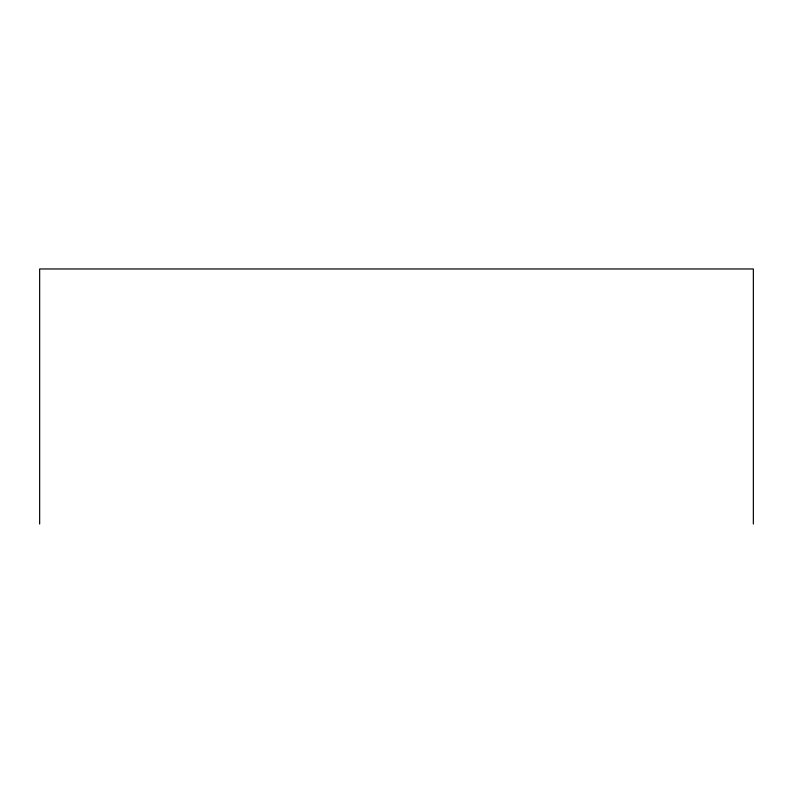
<?xml version="1.0" encoding="UTF-8"?>
<svg xmlns="http://www.w3.org/2000/svg" width="793" height="793" viewBox="0 0 793 793"><rect width="100%" height="100%" fill="white"/><g stroke="black" fill="none" stroke-linecap="round" stroke-linejoin="round"><path stroke-width="1.19" d="M753.35 524.034L753.35 268.966L39.65 268.966L39.65 524.034"/></g></svg>
